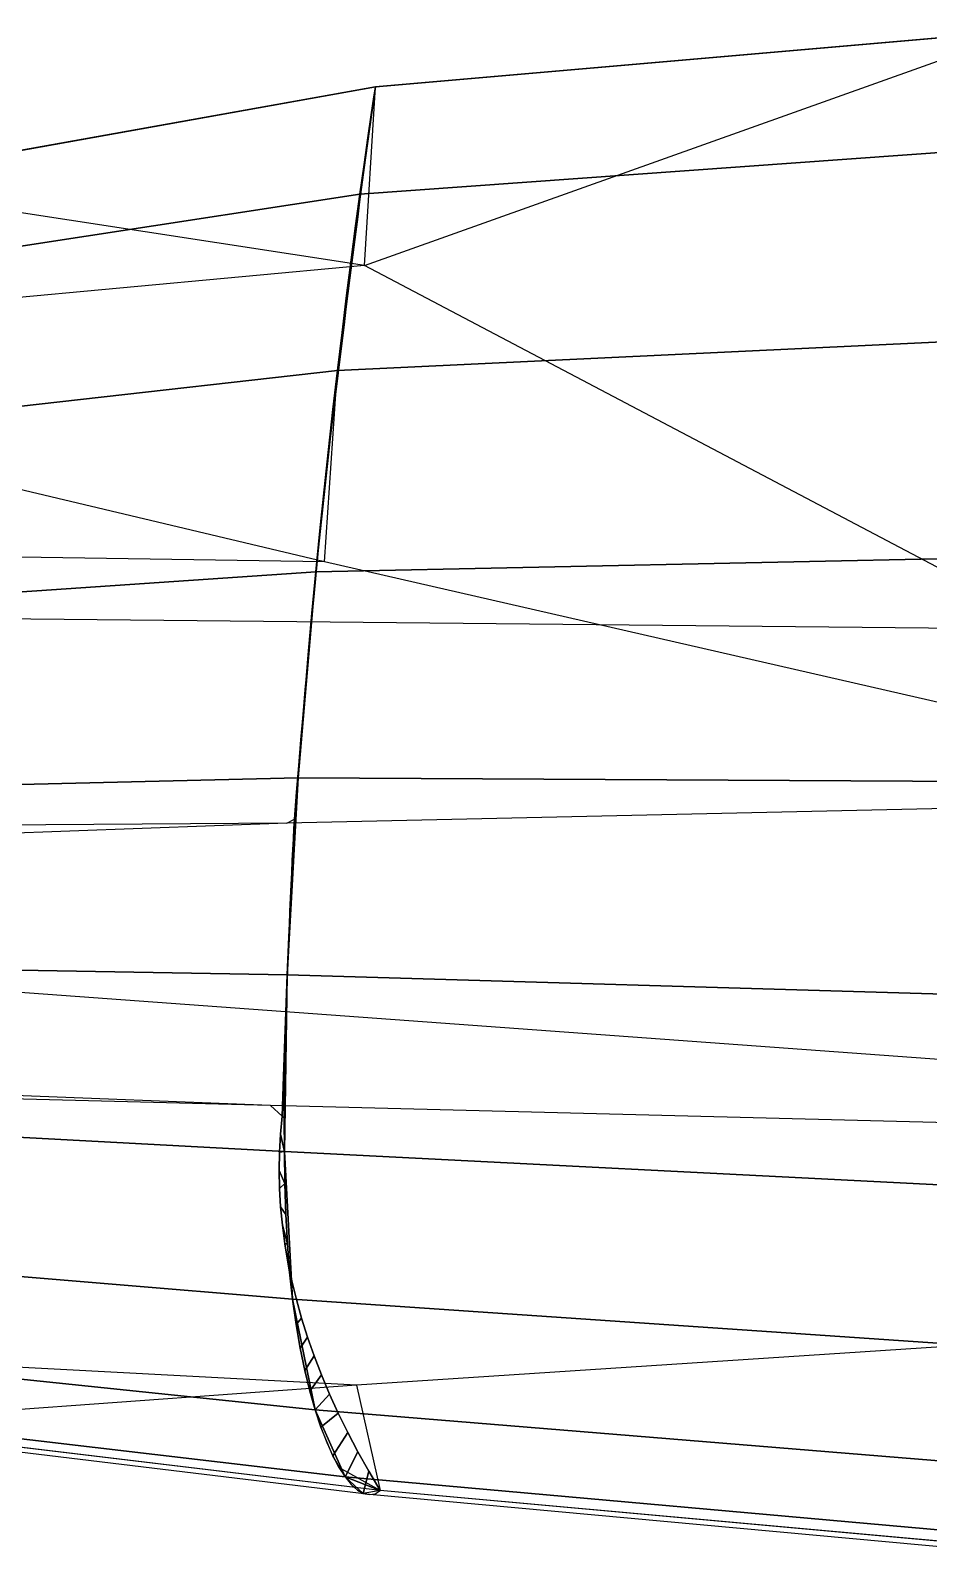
# Model space of a CAD drawing. Header units: metres. Extents: x -1431 to 1431, y -345 to 281.
# Drawn here: x -1089 to -747, y -318 to 261 of the extents above; entities that cross this region are included whole.
import ezdxf

# ---------------------------------------------------------------- set-up
doc = ezdxf.new("R2010")
doc.units = ezdxf.units.M

msp = doc.modelspace()

# ---------------------------------------------------------------- linework, layer by layer
for p, q in [((-961.9, 172.04, -623.26), (-711.01, 261.44, -201.77)), ((-711.01, 261.44, -201.77), (-957.79, 240.06, -311.42)), ((-957.79, 240.06, -311.42), (-1164.28, 203.02, -467.31)), ((-961.9, 172.04, -623.26), (-957.79, 240.06, -311.42)), ((-961.9, 172.04, -623.26), (-1164.28, 203.02, -467.31)), ((-961.9, 172.04, -623.26), (-1310.98, 139.72, -666.95)), ((-699.13, 33.7, -1372.74), (-961.9, 172.04, -623.26)), ((-977.12, 59.32, -668.27), (-972.68, 125.04, -317.95)), ((-977.12, 59.32, -668.27), (-1161.05, 102.92, -467.41)), ((-977.12, 59.32, -668.27), (-1305.67, 64.54, -653.55)), ((-582.59, -30.88, -1114.06), (-977.12, 59.32, -668.27)), ((-699.13, 33.7, -1372.74), (-1240.76, 39.12, -980.87)), ((-582.59, -30.88, -1114.06), (-991.45, -40.07, -650.24)), ((-991.45, -40.07, -650.24), (-1323.7, -52.2, -636.64)), ((-991.45, -40.07, -650.24), (-1176.71, -41.31, -446.61)), ((-991.45, -40.07, -650.24), (-988.58, -38.45, -294.41)), ((-358.37, -158.08, -1961.12), (-1184.02, -97.77, -1105.21)), ((-997.69, -147.39, -640.74), (-1325.04, -134.71, -630.7)), ((-997.69, -147.39, -640.74), (-1177.11, -142.85, -444.8)), ((-588.25, -157.94, -1101), (-997.69, -147.39, -640.74)), ((-997.69, -147.39, -640.74), (-993.24, -151.49, -295.44)), ((-574.27, -228.14, -1141.45), (-964.93, -253.73, -691.08)), ((-964.93, -253.73, -691.08), (-1322.66, -235.02, -659.04)), ((-964.93, -253.73, -691.08), (-1167.7, -268.45, -462.96)), ((-964.93, -253.73, -691.08), (-955.94, -293.84, -315.42)), ((-960.07, -295.39, -306.5), (-1172.92, -269.65, -456.33)), ((-955.94, -293.84, -315.42), (-1167.7, -268.45, -462.96)), ((-955.94, -293.84, -315.42), (-971.7, -285.01, -281.4)), ((-710.4, -318.16, -204.05), (-960.07, -295.39, -306.5)), ((-707.56, -316.33, -214.6), (-955.94, -293.84, -315.42))]:
    msp.add_line(p, q)
for points in [[(-957.79, 240.06, -311.42), (-958.37, 236.22, -310.16), (-959.39, 229.33, -307.96), (-960.66, 220.6, -305.22), (-962.1, 210.47, -302.12), (-963.66, 199.24, -298.75), (-965.3, 187.09, -295.21), (-967, 174.19, -291.55), (-968.72, 160.66, -287.83), (-970.46, 146.59, -284.07), (-972.2, 132.1, -280.33), (-973.92, 117.24, -276.61), (-975.61, 102.08, -272.96), (-977.27, 86.71, -269.38), (-978.88, 71.16, -265.91), (-980.44, 55.5, -262.55), (-981.93, 39.79, -259.33), (-983.35, 24.05, -256.26), (-984.69, 8.34, -253.36), (-985.95, -7.31, -250.65), (-987.12, -22.84, -248.12), (-988.19, -38.23, -245.82), (-989.16, -53.44, -243.73), (-990.01, -68.44, -241.89), (-990.75, -83.19, -240.3), (-991.36, -97.67, -238.98), (-991.84, -111.83, -237.93), (-992.2, -125.66, -237.17), (-992.41, -139.13, -236.71), (-992.49, -152.2, -236.55), (-992.41, -164.85, -236.7), (-992.19, -177.07, -237.18), (-991.83, -188.81, -237.97), (-991.26, -200.06, -239.19), (-990.43, -210.8, -240.99), (-989.32, -221, -243.37), (-987.98, -230.64, -246.27), (-986.42, -239.7, -249.63), (-984.67, -248.16, -253.41), (-982.76, -255.99, -257.53), (-980.71, -263.17, -261.95), (-978.56, -269.68, -266.6), (-976.32, -275.51, -271.43), (-974.02, -280.63, -276.39), (-971.7, -285.01, -281.4), (-969.33, -288.66, -286.51), (-967.03, -291.54, -291.48), (-964.63, -293.63, -296.66), (-962.38, -294.91, -301.51), (-960.07, -295.39, -306.5), (-957.87, -295.02, -311.25), (-955.94, -293.84, -315.42)], [(-972.68, 125.04, -317.95), (-971.94, 131.22, -315.78), (-971.2, 137.36, -313.8), (-970.46, 143.45, -312.01), (-969.72, 149.5, -310.42), (-968.98, 155.5, -309.02), (-968.24, 161.45, -307.81), (-967.5, 167.36, -306.81), (-966.75, 173.23, -305.99), (-966.01, 179.05, -305.37), (-965.27, 184.82, -304.95), (-964.52, 190.55, -304.72), (-963.78, 196.23, -304.69), (-963.03, 201.87, -304.85), (-962.28, 207.46, -305.2), (-961.54, 213.01, -305.75), (-960.79, 218.51, -306.5), (-960.04, 223.97, -307.44), (-959.29, 229.38, -308.57), (-958.54, 234.74, -309.9), (-957.79, 240.06, -311.42)], [(-988.58, -38.45, -294.41), (-987.75, -28.19, -288.13), (-986.93, -18.15, -282.63), (-986.11, -8.32, -277.91), (-985.29, 1.28, -273.99), (-984.48, 10.66, -270.84), (-983.66, 19.83, -268.49), (-982.86, 28.77, -266.92), (-982.05, 37.49, -266.13), (-981.25, 46, -266.13), (-980.46, 54.28, -266.91), (-979.66, 62.35, -268.48), (-978.87, 70.19, -270.84), (-978.08, 77.82, -273.98), (-977.3, 85.22, -277.9), (-976.52, 92.41, -282.62), (-975.75, 99.37, -288.11), (-974.97, 106.12, -294.4), (-974.2, 112.65, -301.46), (-973.44, 118.95, -309.32), (-972.68, 125.04, -317.95)], [(-993.24, -151.49, -295.44), (-992.98, -143.83, -286.05), (-992.72, -136.37, -277.64), (-992.47, -129.13, -270.21), (-992.21, -122.1, -263.77), (-991.96, -115.28, -258.31), (-991.72, -108.67, -253.84), (-991.47, -102.28, -250.34), (-991.23, -96.1, -247.83), (-991, -90.13, -246.31), (-990.76, -84.37, -245.77), (-990.53, -78.82, -246.21), (-990.3, -73.49, -247.63), (-990.08, -68.37, -250.03), (-989.85, -63.46, -253.42), (-989.63, -58.76, -257.8), (-989.42, -54.27, -263.15), (-989.2, -50, -269.49), (-988.99, -45.94, -276.81), (-988.79, -42.09, -285.12), (-988.58, -38.45, -294.41)], [(-955.94, -293.84, -315.42), (-960.32, -286.44, -303.8), (-964.44, -279.06, -293.31), (-968.3, -271.72, -283.93), (-971.89, -264.41, -275.68), (-975.21, -257.13, -268.53), (-978.27, -249.87, -262.51), (-981.06, -242.65, -257.6), (-983.59, -235.46, -253.81), (-985.85, -228.3, -251.13), (-987.85, -221.17, -249.58), (-989.58, -214.06, -249.14), (-991.05, -206.99, -249.81), (-992.25, -199.95, -251.61), (-993.19, -192.94, -254.52), (-993.86, -185.95, -258.55), (-994.27, -179, -263.69), (-994.41, -172.08, -269.95), (-994.29, -165.19, -277.33), (-993.9, -158.33, -285.83), (-993.24, -151.49, -295.44)]]:
    msp.add_polyline3d(points)
for points in [[(-711.01, 261.44, -201.77), (-714.88, 217.04, -187.35), (-963.66, 199.24, -298.75), (-957.79, 240.06, -311.42)], [(-957.79, 240.06, -311.42), (-963.66, 199.24, -298.75), (-1172.11, 167.21, -457.36), (-1164.28, 203.02, -467.31)], [(-958.37, 236.22, -310.16), (-957.79, 240.06, -311.42), (-957.79, 240.06, -311.42), (-958.54, 234.74, -309.9)], [(-959.39, 229.33, -307.96), (-958.37, 236.22, -310.16), (-958.54, 234.74, -309.9), (-959.29, 229.38, -308.57)], [(-960.66, 220.6, -305.22), (-959.39, 229.33, -307.96), (-959.29, 229.38, -308.57), (-960.04, 223.97, -307.44)], [(-962.1, 210.47, -302.12), (-960.66, 220.6, -305.22), (-960.79, 218.51, -306.5), (-961.54, 213.01, -305.75)], [(-960.66, 220.6, -305.22), (-960.66, 220.6, -305.22), (-960.04, 223.97, -307.44), (-960.79, 218.51, -306.5)], [(-714.88, 217.04, -187.35), (-720.48, 144.06, -166.49), (-972.2, 132.1, -280.33), (-963.66, 199.24, -298.75)], [(-963.66, 199.24, -298.75), (-962.1, 210.47, -302.12), (-962.28, 207.46, -305.2), (-963.03, 201.87, -304.85)], [(-962.1, 210.47, -302.12), (-962.1, 210.47, -302.12), (-961.54, 213.01, -305.75), (-962.28, 207.46, -305.2)], [(-963.66, 199.24, -298.75), (-972.2, 132.1, -280.33), (-1183.6, 108.26, -442.78), (-1172.11, 167.21, -457.36)], [(-965.3, 187.09, -295.21), (-963.66, 199.24, -298.75), (-963.78, 196.23, -304.69), (-964.52, 190.55, -304.72)], [(-963.66, 199.24, -298.75), (-963.66, 199.24, -298.75), (-963.03, 201.87, -304.85), (-963.78, 196.23, -304.69)], [(-967, 174.19, -291.55), (-965.3, 187.09, -295.21), (-966.01, 179.05, -305.37), (-966.75, 173.23, -305.99)], [(-965.3, 187.09, -295.21), (-965.3, 187.09, -295.21), (-965.27, 184.82, -304.95), (-966.01, 179.05, -305.37)], [(-965.3, 187.09, -295.21), (-965.3, 187.09, -295.21), (-964.52, 190.55, -304.72), (-965.27, 184.82, -304.95)], [(-968.72, 160.66, -287.83), (-967, 174.19, -291.55), (-967.5, 167.36, -306.81), (-968.24, 161.45, -307.81)], [(-967, 174.19, -291.55), (-967, 174.19, -291.55), (-966.75, 173.23, -305.99), (-967.5, 167.36, -306.81)], [(-970.46, 146.59, -284.07), (-968.72, 160.66, -287.83), (-969.72, 149.5, -310.42), (-970.46, 143.45, -312.01)], [(-968.72, 160.66, -287.83), (-968.72, 160.66, -287.83), (-968.98, 155.5, -309.02), (-969.72, 149.5, -310.42)], [(-968.72, 160.66, -287.83), (-968.72, 160.66, -287.83), (-968.24, 161.45, -307.81), (-968.98, 155.5, -309.02)], [(-972.2, 132.1, -280.33), (-970.46, 146.59, -284.07), (-971.94, 131.22, -315.78), (-972.68, 125.04, -317.95)], [(-970.46, 146.59, -284.07), (-970.46, 146.59, -284.07), (-971.2, 137.36, -313.8), (-971.94, 131.22, -315.78)], [(-970.46, 146.59, -284.07), (-970.46, 146.59, -284.07), (-970.46, 143.45, -312.01), (-971.2, 137.36, -313.8)], [(-720.48, 144.06, -166.49), (-725.83, 60.86, -146.55), (-980.44, 55.5, -262.55), (-972.2, 132.1, -280.33)], [(-972.2, 132.1, -280.33), (-980.44, 55.5, -262.55), (-1194.81, 40.95, -428.56), (-1183.6, 108.26, -442.78)], [(-973.92, 117.24, -276.61), (-972.2, 132.1, -280.33), (-973.44, 118.95, -309.32), (-974.2, 112.65, -301.46)], [(-972.2, 132.1, -280.33), (-972.2, 132.1, -280.33), (-972.68, 125.04, -317.95), (-973.44, 118.95, -309.32)], [(-975.61, 102.08, -272.96), (-973.92, 117.24, -276.61), (-974.97, 106.12, -294.4), (-975.75, 99.37, -288.11)], [(-973.92, 117.24, -276.61), (-973.92, 117.24, -276.61), (-974.2, 112.65, -301.46), (-974.97, 106.12, -294.4)], [(-977.27, 86.71, -269.38), (-975.61, 102.08, -272.96), (-976.52, 92.41, -282.62), (-977.3, 85.22, -277.9)], [(-975.61, 102.08, -272.96), (-975.61, 102.08, -272.96), (-975.75, 99.37, -288.11), (-976.52, 92.41, -282.62)], [(-978.88, 71.16, -265.91), (-977.27, 86.71, -269.38), (-978.08, 77.82, -273.98), (-978.87, 70.19, -270.84)], [(-977.27, 86.71, -269.38), (-977.27, 86.71, -269.38), (-977.3, 85.22, -277.9), (-978.08, 77.82, -273.98)], [(-980.44, 55.5, -262.55), (-978.88, 71.16, -265.91), (-978.87, 70.19, -270.84), (-979.66, 62.35, -268.48)], [(-725.83, 60.86, -146.55), (-730.1, -24.18, -130.62), (-987.12, -22.84, -248.12), (-980.44, 55.5, -262.55)], [(-980.44, 55.5, -262.55), (-980.44, 55.5, -262.55), (-979.66, 62.35, -268.48), (-980.46, 54.28, -266.91)], [(-980.44, 55.5, -262.55), (-987.12, -22.84, -248.12), (-1204.08, -27.96, -416.79), (-1194.81, 40.95, -428.56)], [(-981.93, 39.79, -259.33), (-980.44, 55.5, -262.55), (-980.46, 54.28, -266.91), (-981.25, 46, -266.13)], [(-981.93, 39.79, -259.33), (-981.93, 39.79, -259.33), (-981.25, 46, -266.13), (-982.05, 37.49, -266.13)], [(-983.35, 24.05, -256.26), (-981.93, 39.79, -259.33), (-982.05, 37.49, -266.13), (-982.86, 28.77, -266.92)], [(-984.69, 8.34, -253.36), (-983.35, 24.05, -256.26), (-983.66, 19.83, -268.49), (-984.48, 10.66, -270.84)], [(-983.35, 24.05, -256.26), (-983.35, 24.05, -256.26), (-982.86, 28.77, -266.92), (-983.66, 19.83, -268.49)], [(-985.95, -7.31, -250.65), (-984.69, 8.34, -253.36), (-985.29, 1.28, -273.99), (-986.11, -8.32, -277.91)], [(-984.69, 8.34, -253.36), (-984.69, 8.34, -253.36), (-984.48, 10.66, -270.84), (-985.29, 1.28, -273.99)], [(-987.12, -22.84, -248.12), (-985.95, -7.31, -250.65), (-986.93, -18.15, -282.63), (-987.75, -28.19, -288.13)], [(-985.95, -7.31, -250.65), (-985.95, -7.31, -250.65), (-986.11, -8.32, -277.91), (-986.93, -18.15, -282.63)], [(-987.12, -22.84, -248.12), (-991.36, -97.67, -238.98), (-1210.22, -93.86, -408.99), (-1204.08, -27.96, -416.79)], [(-730.1, -24.18, -130.62), (-732.71, -105.32, -120.9), (-991.36, -97.67, -238.98), (-987.12, -22.84, -248.12)], [(-988.19, -38.23, -245.82), (-987.12, -22.84, -248.12), (-987.75, -28.19, -288.13), (-988.58, -38.45, -294.41)], [(-989.16, -53.44, -243.73), (-988.19, -38.23, -245.82), (-988.99, -45.94, -276.81), (-989.2, -50, -269.49)], [(-988.19, -38.23, -245.82), (-988.19, -38.23, -245.82), (-988.79, -42.09, -285.12), (-988.99, -45.94, -276.81)], [(-988.19, -38.23, -245.82), (-988.19, -38.23, -245.82), (-988.58, -38.45, -294.41), (-988.79, -42.09, -285.12)], [(-989.16, -53.44, -243.73), (-989.16, -53.44, -243.73), (-989.2, -50, -269.49), (-989.42, -54.27, -263.15)], [(-990.01, -68.44, -241.89), (-989.16, -53.44, -243.73), (-989.63, -58.76, -257.8), (-989.85, -63.46, -253.42)], [(-989.16, -53.44, -243.73), (-989.16, -53.44, -243.73), (-989.42, -54.27, -263.15), (-989.63, -58.76, -257.8)], [(-990.01, -68.44, -241.89), (-990.01, -68.44, -241.89), (-989.85, -63.46, -253.42), (-990.08, -68.37, -250.03)], [(-990.75, -83.19, -240.3), (-990.01, -68.44, -241.89), (-990.3, -73.49, -247.63), (-990.53, -78.82, -246.21)], [(-990.01, -68.44, -241.89), (-990.01, -68.44, -241.89), (-990.08, -68.37, -250.03), (-990.3, -73.49, -247.63)], [(-990.75, -83.19, -240.3), (-990.75, -83.19, -240.3), (-990.53, -78.82, -246.21), (-990.76, -84.37, -245.77)], [(-991.36, -97.67, -238.98), (-990.75, -83.19, -240.3), (-991, -90.13, -246.31), (-991.23, -96.1, -247.83)], [(-990.75, -83.19, -240.3), (-990.75, -83.19, -240.3), (-990.76, -84.37, -245.77), (-991, -90.13, -246.31)], [(-991.36, -97.67, -238.98), (-992.41, -164.85, -236.7), (-1212.28, -153.14, -406.38), (-1210.22, -93.86, -408.99)], [(-732.71, -105.32, -120.9), (-733.17, -178.07, -119.21), (-992.41, -164.85, -236.7), (-991.36, -97.67, -238.98)], [(-991.84, -111.83, -237.93), (-991.36, -97.67, -238.98), (-991.47, -102.28, -250.34), (-991.72, -108.67, -253.84)], [(-991.36, -97.67, -238.98), (-991.36, -97.67, -238.98), (-991.23, -96.1, -247.83), (-991.47, -102.28, -250.34)], [(-991.84, -111.83, -237.93), (-991.84, -111.83, -237.93), (-991.72, -108.67, -253.84), (-991.96, -115.28, -258.31)], [(-992.2, -125.66, -237.17), (-991.84, -111.83, -237.93), (-991.96, -115.28, -258.31), (-992.21, -122.1, -263.77)], [(-992.41, -139.13, -236.71), (-992.2, -125.66, -237.17), (-992.47, -129.13, -270.21), (-992.72, -136.37, -277.64)], [(-992.2, -125.66, -237.17), (-992.2, -125.66, -237.17), (-992.21, -122.1, -263.77), (-992.47, -129.13, -270.21)], [(-992.41, -139.13, -236.71), (-992.41, -139.13, -236.71), (-992.72, -136.37, -277.64), (-992.98, -143.83, -286.05)], [(-992.49, -152.2, -236.55), (-992.41, -139.13, -236.71), (-992.98, -143.83, -286.05), (-993.24, -151.49, -295.44)], [(-992.41, -164.85, -236.7), (-989.32, -221, -243.37), (-1208.99, -202.83, -410.55), (-1212.28, -153.14, -406.38)], [(-992.41, -164.85, -236.7), (-992.49, -152.2, -236.55), (-993.24, -151.49, -295.44), (-993.9, -158.33, -285.83)], [(-992.41, -164.85, -236.7), (-992.41, -164.85, -236.7), (-993.9, -158.33, -285.83), (-994.29, -165.19, -277.33)], [(-992.19, -177.07, -237.18), (-992.41, -164.85, -236.7), (-994.29, -165.19, -277.33), (-994.41, -172.08, -269.95)], [(-733.17, -178.07, -119.21), (-730.81, -238.73, -127.98), (-989.32, -221, -243.37), (-992.41, -164.85, -236.7)], [(-992.19, -177.07, -237.18), (-992.19, -177.07, -237.18), (-994.41, -172.08, -269.95), (-994.27, -179, -263.69)], [(-991.83, -188.81, -237.97), (-992.19, -177.07, -237.18), (-994.27, -179, -263.69), (-993.86, -185.95, -258.55)], [(-991.26, -200.06, -239.19), (-991.83, -188.81, -237.97), (-993.86, -185.95, -258.55), (-993.19, -192.94, -254.52)], [(-991.26, -200.06, -239.19), (-991.26, -200.06, -239.19), (-993.19, -192.94, -254.52), (-992.25, -199.95, -251.61)], [(-989.32, -221, -243.37), (-980.71, -263.17, -261.95), (-1198.59, -240.4, -423.75), (-1208.99, -202.83, -410.55)], [(-990.43, -210.8, -240.99), (-991.26, -200.06, -239.19), (-992.25, -199.95, -251.61), (-991.05, -206.99, -249.81)], [(-990.43, -210.8, -240.99), (-990.43, -210.8, -240.99), (-991.05, -206.99, -249.81), (-989.58, -214.06, -249.14)], [(-989.32, -221, -243.37), (-990.43, -210.8, -240.99), (-989.58, -214.06, -249.14), (-987.85, -221.17, -249.58)], [(-987.98, -230.64, -246.27), (-989.32, -221, -243.37), (-987.85, -221.17, -249.58), (-985.85, -228.3, -251.13)], [(-730.81, -238.73, -127.98), (-724.72, -284.05, -150.67), (-980.71, -263.17, -261.95), (-989.32, -221, -243.37)], [(-986.42, -239.7, -249.63), (-987.98, -230.64, -246.27), (-985.85, -228.3, -251.13), (-983.59, -235.46, -253.81)], [(-984.67, -248.16, -253.41), (-986.42, -239.7, -249.63), (-983.59, -235.46, -253.81), (-981.06, -242.65, -257.6)], [(-980.71, -263.17, -261.95), (-969.33, -288.66, -286.51), (-1184.52, -263.35, -441.61), (-1198.59, -240.4, -423.75)], [(-982.76, -255.99, -257.53), (-984.67, -248.16, -253.41), (-981.06, -242.65, -257.6), (-978.27, -249.87, -262.51)], [(-980.71, -263.17, -261.95), (-982.76, -255.99, -257.53), (-978.27, -249.87, -262.51), (-975.21, -257.13, -268.53)], [(-978.56, -269.68, -266.6), (-980.71, -263.17, -261.95), (-975.21, -257.13, -268.53), (-971.89, -264.41, -275.68)], [(-969.33, -288.66, -286.51), (-955.94, -293.84, -315.42), (-1167.7, -268.45, -462.96), (-1184.52, -263.35, -441.61)], [(-724.72, -284.05, -150.67), (-716.79, -311.22, -180.22), (-969.33, -288.66, -286.51), (-980.71, -263.17, -261.95)], [(-974.02, -280.63, -276.39), (-978.56, -269.68, -266.6), (-971.89, -264.41, -275.68), (-968.3, -271.72, -283.93)], [(-969.33, -288.66, -286.51), (-974.02, -280.63, -276.39), (-968.3, -271.72, -283.93), (-964.44, -279.06, -293.31)], [(-962.38, -294.91, -301.51), (-969.33, -288.66, -286.51), (-964.44, -279.06, -293.31), (-960.32, -286.44, -303.8)], [(-716.79, -311.22, -180.22), (-707.56, -316.33, -214.6), (-955.94, -293.84, -315.42), (-969.33, -288.66, -286.51)], [(-962.38, -294.91, -301.51), (-962.38, -294.91, -301.51), (-960.32, -286.44, -303.8), (-955.94, -293.84, -315.42)]]:
    msp.add_3dface(points)

doc.saveas('drawing.dxf')
